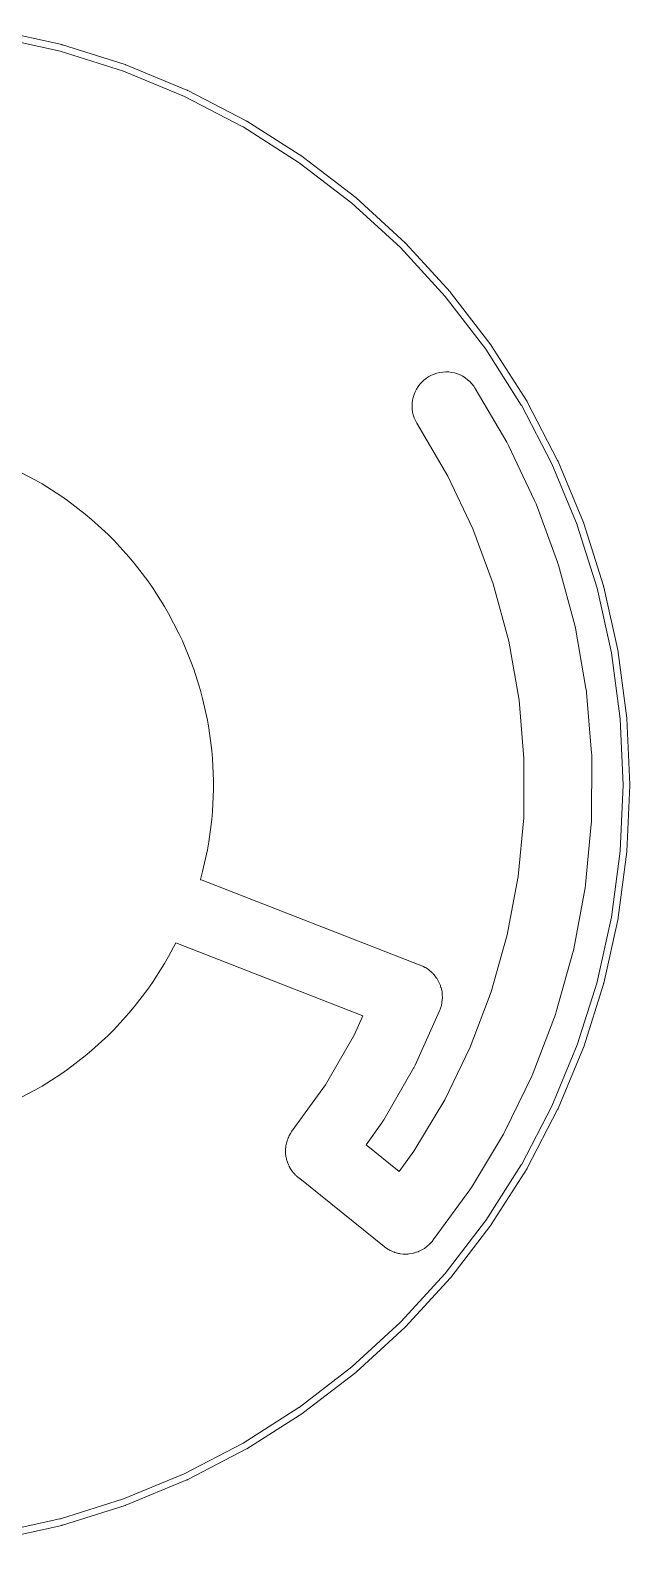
# Model space of a CAD drawing. Header units: millimetres. Extents: x 0.7 to 23.3, y -23.3 to -0.7.
# Drawn here: x 14.45 to 23.28, y -23.11 to -0.89 of the extents above; entities that cross this region are included whole.
import ezdxf

# ---------------------------------------------------------------- set-up
doc = ezdxf.new("R2010")
doc.units = ezdxf.units.MM
doc.layers.get('0').update_dxf_attribs({"lineweight": 25, "true_color": 0xffffff})

msp = doc.modelspace()

# ---------------------------------------------------------------- linework, layer by layer
at = {"lineweight": 13}
for p, q in [((13.944, -0.989), (14.896, -1.2)), ((14.918, -1.103), (13.965, -0.892)), ((14.922, -1.104), (14.918, -1.103)), ((14.927, -1.106), (14.922, -1.104)), ((14.93, -1.107), (14.927, -1.106)), ((15.852, -1.397), (14.93, -1.107)), ((14.896, -1.2), (15.826, -1.494)), ((15.826, -1.494), (15.826, -1.494)), ((15.826, -1.494), (16.726, -1.866)), ((15.856, -1.398), (15.852, -1.397)), ((15.86, -1.4), (15.856, -1.398)), ((15.864, -1.402), (15.86, -1.4)), ((16.761, -1.773), (15.864, -1.402)), ((16.762, -1.773), (16.761, -1.773)), ((16.766, -1.775), (16.762, -1.773)), ((16.77, -1.777), (16.766, -1.775)), ((16.773, -1.779), (16.77, -1.777)), ((16.726, -1.866), (17.587, -2.315)), ((16.777, -1.781), (16.773, -1.779)), ((17.634, -2.227), (16.777, -1.781)), ((17.587, -2.315), (17.589, -2.316)), ((17.589, -2.316), (18.415, -2.842)), ((17.635, -2.227), (17.634, -2.227)), ((17.639, -2.229), (17.635, -2.227)), ((17.643, -2.231), (17.639, -2.229)), ((18.469, -2.758), (17.643, -2.231)), ((18.415, -2.842), (18.416, -2.842)), ((18.416, -2.842), (19.189, -3.436)), ((18.472, -2.76), (18.469, -2.758)), ((18.476, -2.763), (18.472, -2.76)), ((19.246, -3.354), (18.476, -2.763)), ((19.189, -3.436), (19.19, -3.436)), ((19.19, -3.436), (19.904, -4.091)), ((19.25, -3.357), (19.246, -3.354)), ((19.253, -3.359), (19.25, -3.357)), ((19.976, -4.021), (19.253, -3.359)), ((19.904, -4.091), (19.905, -4.092)), ((19.905, -4.092), (20.563, -4.809)), ((19.979, -4.024), (19.976, -4.021)), ((20.641, -4.747), (19.979, -4.024)), ((20.563, -4.809), (20.564, -4.811)), ((20.564, -4.811), (21.16, -5.588)), ((20.643, -4.75), (20.641, -4.747)), ((21.236, -5.522), (20.643, -4.75)), ((21.237, -5.524), (21.236, -5.522)), ((21.24, -5.528), (21.237, -5.524)), ((21.242, -5.531), (21.24, -5.528)), ((21.769, -6.357), (21.242, -5.531)), ((21.16, -5.588), (21.16, -5.588)), ((21.16, -5.588), (21.684, -6.411)), ((20.322, -5.989), (20.286, -6.013)), ((20.361, -5.969), (20.322, -5.989)), ((20.401, -5.952), (20.361, -5.969)), ((20.442, -5.938), (20.401, -5.952)), ((20.485, -5.929), (20.442, -5.938)), ((20.528, -5.923), (20.485, -5.929)), ((20.572, -5.92), (20.528, -5.923)), ((20.615, -5.922), (20.572, -5.92)), ((20.659, -5.927), (20.615, -5.922)), ((20.701, -5.936), (20.659, -5.927)), ((20.743, -5.949), (20.701, -5.936)), ((20.783, -5.965), (20.743, -5.949)), ((20.822, -5.985), (20.783, -5.965)), ((20.859, -6.008), (20.822, -5.985)), ((20.121, -6.213), (20.105, -6.253)), ((20.141, -6.174), (20.121, -6.213)), ((20.164, -6.137), (20.141, -6.174)), ((20.19, -6.102), (20.164, -6.137)), ((20.219, -6.07), (20.19, -6.102)), ((20.251, -6.04), (20.219, -6.07)), ((20.286, -6.013), (20.251, -6.04)), ((20.894, -6.035), (20.859, -6.008)), ((20.926, -6.064), (20.894, -6.035)), ((20.956, -6.096), (20.926, -6.064)), ((20.983, -6.13), (20.956, -6.096)), ((21.007, -6.167), (20.983, -6.13)), ((21.471, -6.956), (21.007, -6.167)), ((20.077, -6.381), (20.076, -6.425)), ((20.076, -6.425), (20.078, -6.468)), ((20.083, -6.338), (20.077, -6.381)), ((20.092, -6.295), (20.083, -6.338)), ((20.105, -6.253), (20.092, -6.295)), ((21.684, -6.411), (21.685, -6.412)), ((21.685, -6.412), (22.133, -7.274)), ((21.771, -6.361), (21.769, -6.357)), ((22.219, -7.223), (21.771, -6.361)), ((20.078, -6.468), (20.084, -6.511)), ((20.084, -6.511), (20.094, -6.554)), ((20.094, -6.554), (20.108, -6.595)), ((20.108, -6.595), (20.125, -6.635)), ((20.125, -6.635), (20.145, -6.674)), ((20.145, -6.674), (20.603, -7.454)), ((21.472, -6.957), (21.471, -6.956)), ((21.481, -6.974), (21.472, -6.957)), ((21.492, -6.994), (21.481, -6.974)), ((21.496, -7.004), (21.492, -6.994)), ((21.88, -7.815), (21.496, -7.004)), ((22.133, -7.274), (22.506, -8.173)), ((22.221, -7.227), (22.219, -7.223)), ((22.223, -7.23), (22.221, -7.227)), ((22.225, -7.234), (22.223, -7.23)), ((22.227, -7.238), (22.225, -7.234)), ((22.227, -7.24), (22.227, -7.238)), ((22.598, -8.136), (22.227, -7.24)), ((14.524, -7.508), (14.232, -7.356)), ((14.629, -7.568), (14.524, -7.508)), ((20.603, -7.454), (20.971, -8.23)), ((14.906, -7.745), (14.629, -7.568)), ((15.005, -7.814), (14.906, -7.745)), ((15.266, -8.014), (15.005, -7.814)), ((21.885, -7.823), (21.88, -7.815)), ((21.902, -7.864), (21.885, -7.823)), ((22.218, -8.723), (21.902, -7.864)), ((15.358, -8.092), (15.266, -8.014)), ((15.601, -8.314), (15.358, -8.092)), ((22.506, -8.173), (22.506, -8.174)), ((22.506, -8.174), (22.8, -9.105)), ((22.6, -8.14), (22.598, -8.136)), ((22.602, -8.144), (22.6, -8.14)), ((22.603, -8.148), (22.602, -8.144)), ((22.604, -8.152), (22.603, -8.148)), ((22.893, -9.07), (22.604, -8.152)), ((15.686, -8.399), (15.601, -8.314)), ((15.908, -8.642), (15.686, -8.399)), ((20.971, -8.23), (21.269, -9.038)), ((15.986, -8.734), (15.908, -8.642)), ((16.186, -8.995), (15.986, -8.734)), ((22.218, -8.724), (22.218, -8.723)), ((22.232, -8.765), (22.218, -8.724)), ((22.47, -9.649), (22.232, -8.765)), ((16.255, -9.094), (16.186, -8.995)), ((16.432, -9.371), (16.255, -9.094)), ((21.269, -9.038), (21.498, -9.884)), ((22.8, -9.105), (23.011, -10.056)), ((22.894, -9.073), (22.893, -9.07)), ((22.896, -9.078), (22.894, -9.073)), ((22.897, -9.082), (22.896, -9.078)), ((22.899, -9.091), (22.897, -9.082)), ((23.108, -10.035), (22.899, -9.091)), ((16.492, -9.476), (16.432, -9.371)), ((16.644, -9.768), (16.492, -9.476)), ((16.695, -9.877), (16.644, -9.768)), ((22.47, -9.65), (22.47, -9.649)), ((22.48, -9.693), (22.47, -9.65)), ((22.636, -10.58), (22.48, -9.693)), ((16.821, -10.181), (16.695, -9.877)), ((21.498, -9.884), (21.651, -10.753)), ((16.862, -10.294), (16.821, -10.181)), ((23.011, -10.056), (23.139, -11.028)), ((23.109, -10.039), (23.108, -10.035)), ((23.11, -10.043), (23.109, -10.039)), ((23.111, -10.048), (23.11, -10.043)), ((23.238, -11.015), (23.111, -10.048)), ((16.961, -10.608), (16.862, -10.294)), ((16.993, -10.725), (16.961, -10.608)), ((22.639, -10.595), (22.636, -10.58)), ((22.643, -10.628), (22.639, -10.595)), ((22.644, -10.637), (22.643, -10.628)), ((22.644, -10.639), (22.644, -10.637)), ((22.719, -11.533), (22.644, -10.639)), ((17.064, -11.046), (16.993, -10.725)), ((21.651, -10.753), (21.723, -11.608)), ((17.085, -11.165), (17.064, -11.046)), ((23.139, -11.028), (23.139, -11.029)), ((23.139, -11.029), (23.181, -11.998)), ((23.239, -11.019), (23.238, -11.015)), ((23.239, -11.023), (23.239, -11.019)), ((23.281, -11.992), (23.239, -11.023)), ((17.128, -11.491), (17.085, -11.165)), ((17.138, -11.611), (17.128, -11.491)), ((22.722, -11.552), (22.719, -11.533)), ((22.723, -11.594), (22.722, -11.552)), ((17.153, -11.94), (17.138, -11.611)), ((21.723, -11.608), (21.719, -12.483)), ((22.719, -12.511), (22.723, -11.595)), ((22.723, -11.595), (22.723, -11.594)), ((17.153, -12.06), (17.153, -11.94)), ((23.281, -11.998), (23.281, -11.992)), ((17.138, -12.389), (17.153, -12.06)), ((23.181, -12.002), (23.139, -12.971)), ((23.181, -11.998), (23.181, -12)), ((23.181, -12), (23.181, -12.002)), ((23.239, -12.977), (23.281, -12.008)), ((23.281, -12.002), (23.281, -11.998)), ((23.281, -12.008), (23.281, -12.002)), ((17.128, -12.509), (17.138, -12.389)), ((17.085, -12.835), (17.128, -12.509)), ((21.719, -12.483), (21.637, -13.347)), ((22.63, -13.466), (22.714, -12.575)), ((22.714, -12.575), (22.717, -12.554)), ((22.717, -12.554), (22.719, -12.512)), ((22.719, -12.512), (22.719, -12.511)), ((22.719, -12.511), (22.719, -12.511)), ((17.064, -12.954), (17.085, -12.835)), ((16.993, -13.275), (17.064, -12.954)), ((23.139, -12.972), (23.011, -13.944)), ((23.111, -13.952), (23.238, -12.985)), ((23.139, -12.971), (23.139, -12.972)), ((23.238, -12.985), (23.239, -12.981)), ((23.239, -12.981), (23.239, -12.977)), ((16.961, -13.392), (16.993, -13.275)), ((16.96, -13.394), (16.961, -13.392)), ((16.985, -13.402), (16.96, -13.394)), ((20.182, -14.646), (16.985, -13.402)), ((21.637, -13.347), (21.478, -14.205)), ((22.456, -14.411), (22.624, -13.511)), ((22.624, -13.51), (22.63, -13.468)), ((22.624, -13.511), (22.624, -13.51)), ((22.63, -13.467), (22.63, -13.466)), ((22.63, -13.468), (22.63, -13.467)), ((23.011, -13.944), (22.8, -14.896)), ((22.897, -14.918), (23.108, -13.965)), ((23.108, -13.965), (23.109, -13.961)), ((23.109, -13.961), (23.11, -13.957)), ((23.11, -13.957), (23.111, -13.952)), ((21.478, -14.205), (21.242, -15.044)), ((16.492, -14.524), (16.597, -14.323)), ((16.597, -14.323), (16.622, -14.334)), ((16.622, -14.334), (19.351, -15.397)), ((22.447, -14.454), (22.456, -14.412)), ((22.456, -14.412), (22.456, -14.411)), ((16.255, -14.906), (16.432, -14.629)), ((16.432, -14.629), (16.492, -14.524)), ((20.187, -14.648), (20.182, -14.646)), ((20.227, -14.664), (20.187, -14.648)), ((22.199, -15.336), (22.443, -14.465)), ((22.443, -14.465), (22.447, -14.454)), ((20.239, -14.67), (20.227, -14.664)), ((20.244, -14.672), (20.239, -14.67)), ((20.266, -14.684), (20.244, -14.672)), ((20.274, -14.688), (20.266, -14.684)), ((20.282, -14.693), (20.274, -14.688)), ((20.301, -14.705), (20.282, -14.693)), ((20.303, -14.707), (20.301, -14.705)), ((20.318, -14.717), (20.303, -14.707)), ((20.329, -14.726), (20.318, -14.717)), ((20.338, -14.733), (20.329, -14.726)), ((20.351, -14.744), (20.338, -14.733)), ((20.352, -14.745), (20.351, -14.744)), ((20.371, -14.762), (20.352, -14.745)), ((20.377, -14.769), (20.371, -14.762)), ((20.384, -14.775), (20.377, -14.769)), ((20.393, -14.786), (20.384, -14.775)), ((20.401, -14.794), (20.393, -14.786)), ((20.41, -14.806), (20.401, -14.794)), ((20.412, -14.808), (20.41, -14.806)), ((20.428, -14.828), (20.412, -14.808)), ((20.437, -14.842), (20.428, -14.828)), ((20.438, -14.843), (20.437, -14.842)), ((20.452, -14.864), (20.438, -14.843)), ((20.455, -14.87), (20.452, -14.864)), ((20.461, -14.88), (20.455, -14.87)), ((20.48, -14.919), (20.461, -14.88)), ((15.986, -15.266), (16.186, -15.005)), ((16.186, -15.005), (16.255, -14.906)), ((20.484, -14.931), (20.48, -14.919)), ((20.49, -14.943), (20.484, -14.931)), ((20.493, -14.952), (20.49, -14.943)), ((20.496, -14.96), (20.493, -14.952)), ((20.501, -14.979), (20.496, -14.96)), ((20.503, -14.984), (20.501, -14.979)), ((20.508, -15.002), (20.503, -14.984)), ((20.517, -15.045), (20.508, -15.002)), ((20.518, -15.059), (20.517, -15.045)), ((20.52, -15.07), (20.518, -15.059)), ((20.521, -15.081), (20.52, -15.07)), ((20.521, -15.088), (20.521, -15.081)), ((20.521, -15.104), (20.521, -15.088)), ((20.522, -15.113), (20.521, -15.104)), ((21.242, -15.044), (20.933, -15.858)), ((22.799, -14.9), (22.506, -15.826)), ((22.603, -15.852), (22.893, -14.93)), ((22.8, -14.896), (22.799, -14.9)), ((22.893, -14.93), (22.894, -14.927)), ((22.894, -14.927), (22.896, -14.922)), ((22.896, -14.922), (22.897, -14.918)), ((15.908, -15.358), (15.986, -15.266)), ((20.12, -16.124), (20.479, -15.325)), ((20.479, -15.325), (20.488, -15.302)), ((20.488, -15.301), (20.495, -15.285)), ((20.488, -15.302), (20.488, -15.301)), ((20.495, -15.285), (20.507, -15.243)), ((20.507, -15.243), (20.509, -15.232)), ((20.509, -15.232), (20.513, -15.218)), ((20.513, -15.218), (20.514, -15.209)), ((20.514, -15.209), (20.516, -15.2)), ((20.516, -15.2), (20.521, -15.157)), ((20.521, -15.157), (20.522, -15.131)), ((20.522, -15.131), (20.522, -15.113)), ((15.686, -15.601), (15.908, -15.358)), ((19.351, -15.397), (19.223, -15.683)), ((21.86, -16.234), (22.185, -15.379)), ((22.185, -15.379), (22.199, -15.337)), ((22.199, -15.337), (22.199, -15.336)), ((15.358, -15.908), (15.601, -15.686)), ((15.601, -15.686), (15.686, -15.601)), ((19.223, -15.683), (18.802, -16.412)), ((15.005, -16.186), (15.266, -15.986)), ((15.266, -15.986), (15.358, -15.908)), ((20.933, -15.858), (20.557, -16.634)), ((22.506, -15.826), (22.133, -16.727)), ((22.227, -16.76), (22.598, -15.864)), ((22.506, -15.826), (22.506, -15.826)), ((22.598, -15.864), (22.6, -15.86)), ((22.6, -15.86), (22.602, -15.856)), ((22.602, -15.856), (22.603, -15.852)), ((14.906, -16.255), (15.005, -16.186)), ((19.659, -16.927), (20.097, -16.169)), ((20.097, -16.169), (20.1, -16.163)), ((20.1, -16.163), (20.101, -16.16)), ((20.101, -16.16), (20.117, -16.131)), ((20.117, -16.131), (20.12, -16.124)), ((20.12, -16.124), (20.12, -16.124)), ((14.524, -16.492), (14.629, -16.432)), ((14.629, -16.432), (14.906, -16.255)), ((18.802, -16.412), (18.308, -17.095)), ((21.442, -17.099), (21.837, -16.285)), ((21.837, -16.285), (21.843, -16.274)), ((21.843, -16.274), (21.852, -16.252)), ((21.852, -16.252), (21.86, -16.235)), ((21.86, -16.235), (21.86, -16.234)), ((14.232, -16.644), (14.524, -16.492)), ((20.557, -16.634), (20.103, -17.388)), ((22.133, -16.727), (21.685, -17.588)), ((21.771, -17.639), (22.219, -16.777)), ((22.219, -16.777), (22.221, -16.773)), ((22.221, -16.773), (22.223, -16.77)), ((22.223, -16.77), (22.225, -16.766)), ((22.225, -16.766), (22.227, -16.762)), ((22.227, -16.762), (22.227, -16.76)), ((18.308, -17.095), (18.284, -17.131)), ((19.398, -17.295), (19.632, -16.97)), ((19.632, -16.97), (19.636, -16.964)), ((19.636, -16.964), (19.655, -16.934)), ((19.655, -16.934), (19.659, -16.927)), ((21.421, -17.138), (21.442, -17.1)), ((21.442, -17.1), (21.442, -17.099)), ((18.219, -17.311), (18.217, -17.33)), ((18.228, -17.269), (18.219, -17.311)), ((18.232, -17.256), (18.228, -17.269)), ((18.233, -17.251), (18.232, -17.256)), ((18.238, -17.237), (18.233, -17.251)), ((18.24, -17.227), (18.238, -17.237)), ((18.241, -17.224), (18.24, -17.227)), ((18.246, -17.21), (18.241, -17.224)), ((18.254, -17.191), (18.246, -17.21)), ((18.256, -17.186), (18.254, -17.191)), ((18.261, -17.177), (18.256, -17.186)), ((18.264, -17.169), (18.261, -17.177)), ((18.268, -17.16), (18.264, -17.169)), ((18.275, -17.147), (18.268, -17.16)), ((18.278, -17.143), (18.275, -17.147)), ((18.284, -17.131), (18.278, -17.143)), ((19.885, -17.686), (19.398, -17.295)), ((20.949, -17.922), (21.421, -17.138)), ((18.215, -17.362), (18.214, -17.38)), ((18.214, -17.38), (18.214, -17.389)), ((18.214, -17.389), (18.214, -17.398)), ((18.214, -17.398), (18.214, -17.407)), ((18.214, -17.407), (18.215, -17.424)), ((18.216, -17.337), (18.215, -17.351)), ((18.215, -17.351), (18.215, -17.355)), ((18.215, -17.355), (18.215, -17.362)), ((18.215, -17.424), (18.22, -17.467)), ((18.217, -17.33), (18.216, -17.337)), ((18.22, -17.467), (18.222, -17.477)), ((18.222, -17.477), (18.223, -17.485)), ((18.223, -17.485), (18.227, -17.499)), ((18.227, -17.499), (18.229, -17.51)), ((18.229, -17.51), (18.241, -17.551)), ((20.103, -17.388), (19.885, -17.686)), ((18.241, -17.551), (18.257, -17.592)), ((18.257, -17.592), (18.265, -17.607)), ((18.265, -17.607), (18.265, -17.608)), ((18.265, -17.608), (18.267, -17.612)), ((18.267, -17.612), (18.277, -17.631)), ((18.277, -17.631), (18.279, -17.634)), ((18.279, -17.634), (18.286, -17.647)), ((18.286, -17.647), (18.296, -17.662)), ((18.296, -17.662), (18.3, -17.668)), ((18.3, -17.668), (18.303, -17.673)), ((18.303, -17.673), (18.31, -17.683)), ((18.31, -17.683), (18.326, -17.702)), ((18.326, -17.702), (18.326, -17.703)), ((18.326, -17.703), (18.326, -17.703)), ((18.326, -17.703), (18.338, -17.717)), ((18.338, -17.717), (18.348, -17.728)), ((18.348, -17.728), (18.355, -17.736)), ((18.355, -17.736), (18.362, -17.743)), ((18.362, -17.743), (18.368, -17.749)), ((18.368, -17.749), (18.375, -17.755)), ((18.375, -17.755), (18.387, -17.766)), ((18.387, -17.766), (18.421, -17.793)), ((21.684, -17.589), (21.163, -18.408)), ((21.242, -18.469), (21.769, -17.643)), ((21.685, -17.588), (21.684, -17.589)), ((21.769, -17.643), (21.771, -17.639)), ((18.421, -17.793), (18.422, -17.793)), ((18.422, -17.793), (19.667, -18.793)), ((20.4, -18.674), (20.924, -17.96)), ((20.924, -17.96), (20.936, -17.942)), ((20.936, -17.942), (20.949, -17.922)), ((21.158, -18.415), (20.564, -19.189)), ((21.16, -18.412), (21.158, -18.415)), ((21.163, -18.408), (21.16, -18.412)), ((20.646, -19.246), (21.236, -18.478)), ((21.236, -18.478), (21.237, -18.476)), ((21.237, -18.476), (21.24, -18.472)), ((21.24, -18.472), (21.242, -18.469)), ((19.667, -18.793), (19.677, -18.801)), ((19.677, -18.801), (19.685, -18.807)), ((19.685, -18.807), (19.692, -18.812)), ((19.692, -18.812), (19.702, -18.819)), ((19.702, -18.819), (19.713, -18.826)), ((19.713, -18.826), (19.721, -18.831)), ((19.721, -18.831), (19.726, -18.834)), ((19.726, -18.834), (19.739, -18.842)), ((19.739, -18.842), (19.753, -18.849)), ((19.753, -18.849), (19.759, -18.852)), ((19.759, -18.852), (19.769, -18.857)), ((19.769, -18.857), (19.778, -18.861)), ((19.778, -18.861), (19.786, -18.864)), ((19.786, -18.864), (19.799, -18.87)), ((19.799, -18.87), (19.814, -18.875)), ((19.814, -18.875), (19.819, -18.877)), ((19.819, -18.877), (19.822, -18.878)), ((19.822, -18.878), (19.84, -18.884)), ((20.099, -18.889), (20.141, -18.877)), ((20.141, -18.877), (20.161, -18.869)), ((20.161, -18.869), (20.165, -18.868)), ((20.165, -18.868), (20.182, -18.861)), ((20.182, -18.861), (20.191, -18.857)), ((20.191, -18.857), (20.201, -18.852)), ((20.201, -18.852), (20.239, -18.831)), ((20.239, -18.831), (20.248, -18.825)), ((20.248, -18.825), (20.258, -18.819)), ((20.258, -18.819), (20.293, -18.793)), ((20.293, -18.793), (20.326, -18.764)), ((20.326, -18.764), (20.341, -18.749)), ((20.341, -18.749), (20.347, -18.742)), ((20.347, -18.742), (20.356, -18.733)), ((20.356, -18.733), (20.361, -18.726)), ((20.361, -18.726), (20.37, -18.716)), ((20.37, -18.716), (20.396, -18.681)), ((20.396, -18.681), (20.4, -18.674)), ((19.84, -18.884), (19.859, -18.888)), ((19.859, -18.888), (19.861, -18.889)), ((19.861, -18.889), (19.866, -18.89)), ((19.866, -18.89), (19.883, -18.894)), ((19.883, -18.894), (19.89, -18.895)), ((19.89, -18.895), (19.904, -18.898)), ((19.904, -18.898), (19.947, -18.902)), ((19.947, -18.902), (19.991, -18.903)), ((19.991, -18.903), (20.013, -18.902)), ((20.013, -18.902), (20.026, -18.901)), ((20.026, -18.901), (20.034, -18.9)), ((20.034, -18.9), (20.077, -18.894)), ((20.077, -18.894), (20.09, -18.891)), ((20.09, -18.891), (20.099, -18.889)), ((20.564, -19.19), (19.911, -19.902)), ((19.979, -19.976), (20.641, -19.253)), ((20.564, -19.189), (20.564, -19.19)), ((20.641, -19.253), (20.643, -19.25)), ((20.643, -19.25), (20.646, -19.246)), ((19.902, -19.911), (19.19, -20.564)), ((19.253, -20.641), (19.976, -19.979)), ((19.905, -19.908), (19.902, -19.911)), ((19.908, -19.905), (19.905, -19.908)), ((19.911, -19.902), (19.908, -19.905)), ((19.976, -19.979), (19.979, -19.976)), ((19.189, -20.564), (18.412, -21.16)), ((18.478, -21.236), (19.246, -20.646)), ((19.19, -20.564), (19.189, -20.564)), ((19.246, -20.646), (19.25, -20.643)), ((19.25, -20.643), (19.253, -20.641)), ((18.408, -21.163), (17.589, -21.684)), ((17.643, -21.769), (18.469, -21.242)), ((18.412, -21.16), (18.408, -21.163)), ((18.469, -21.242), (18.472, -21.24)), ((18.472, -21.24), (18.476, -21.237)), ((18.476, -21.237), (18.478, -21.236)), ((17.588, -21.685), (16.723, -22.135)), ((16.777, -22.219), (17.639, -21.771)), ((17.589, -21.684), (17.588, -21.685)), ((17.639, -21.771), (17.643, -21.769)), ((16.723, -22.135), (15.826, -22.506)), ((15.864, -22.598), (16.76, -22.227)), ((16.76, -22.227), (16.762, -22.227)), ((16.762, -22.227), (16.766, -22.225)), ((16.766, -22.225), (16.77, -22.223)), ((16.77, -22.223), (16.773, -22.221)), ((16.773, -22.221), (16.777, -22.219)), ((15.826, -22.506), (14.9, -22.799)), ((14.93, -22.893), (15.852, -22.603)), ((15.852, -22.603), (15.856, -22.602)), ((15.856, -22.602), (15.86, -22.6)), ((15.86, -22.6), (15.864, -22.598)), ((14.892, -22.801), (13.944, -23.011)), ((14.896, -22.8), (14.892, -22.801)), ((14.9, -22.799), (14.896, -22.8)), ((13.965, -23.108), (14.918, -22.897)), ((14.918, -22.897), (14.922, -22.896)), ((14.922, -22.896), (14.927, -22.894)), ((14.927, -22.894), (14.93, -22.893))]:
    msp.add_line(p, q, dxfattribs=at)

doc.saveas('drawing.dxf')
